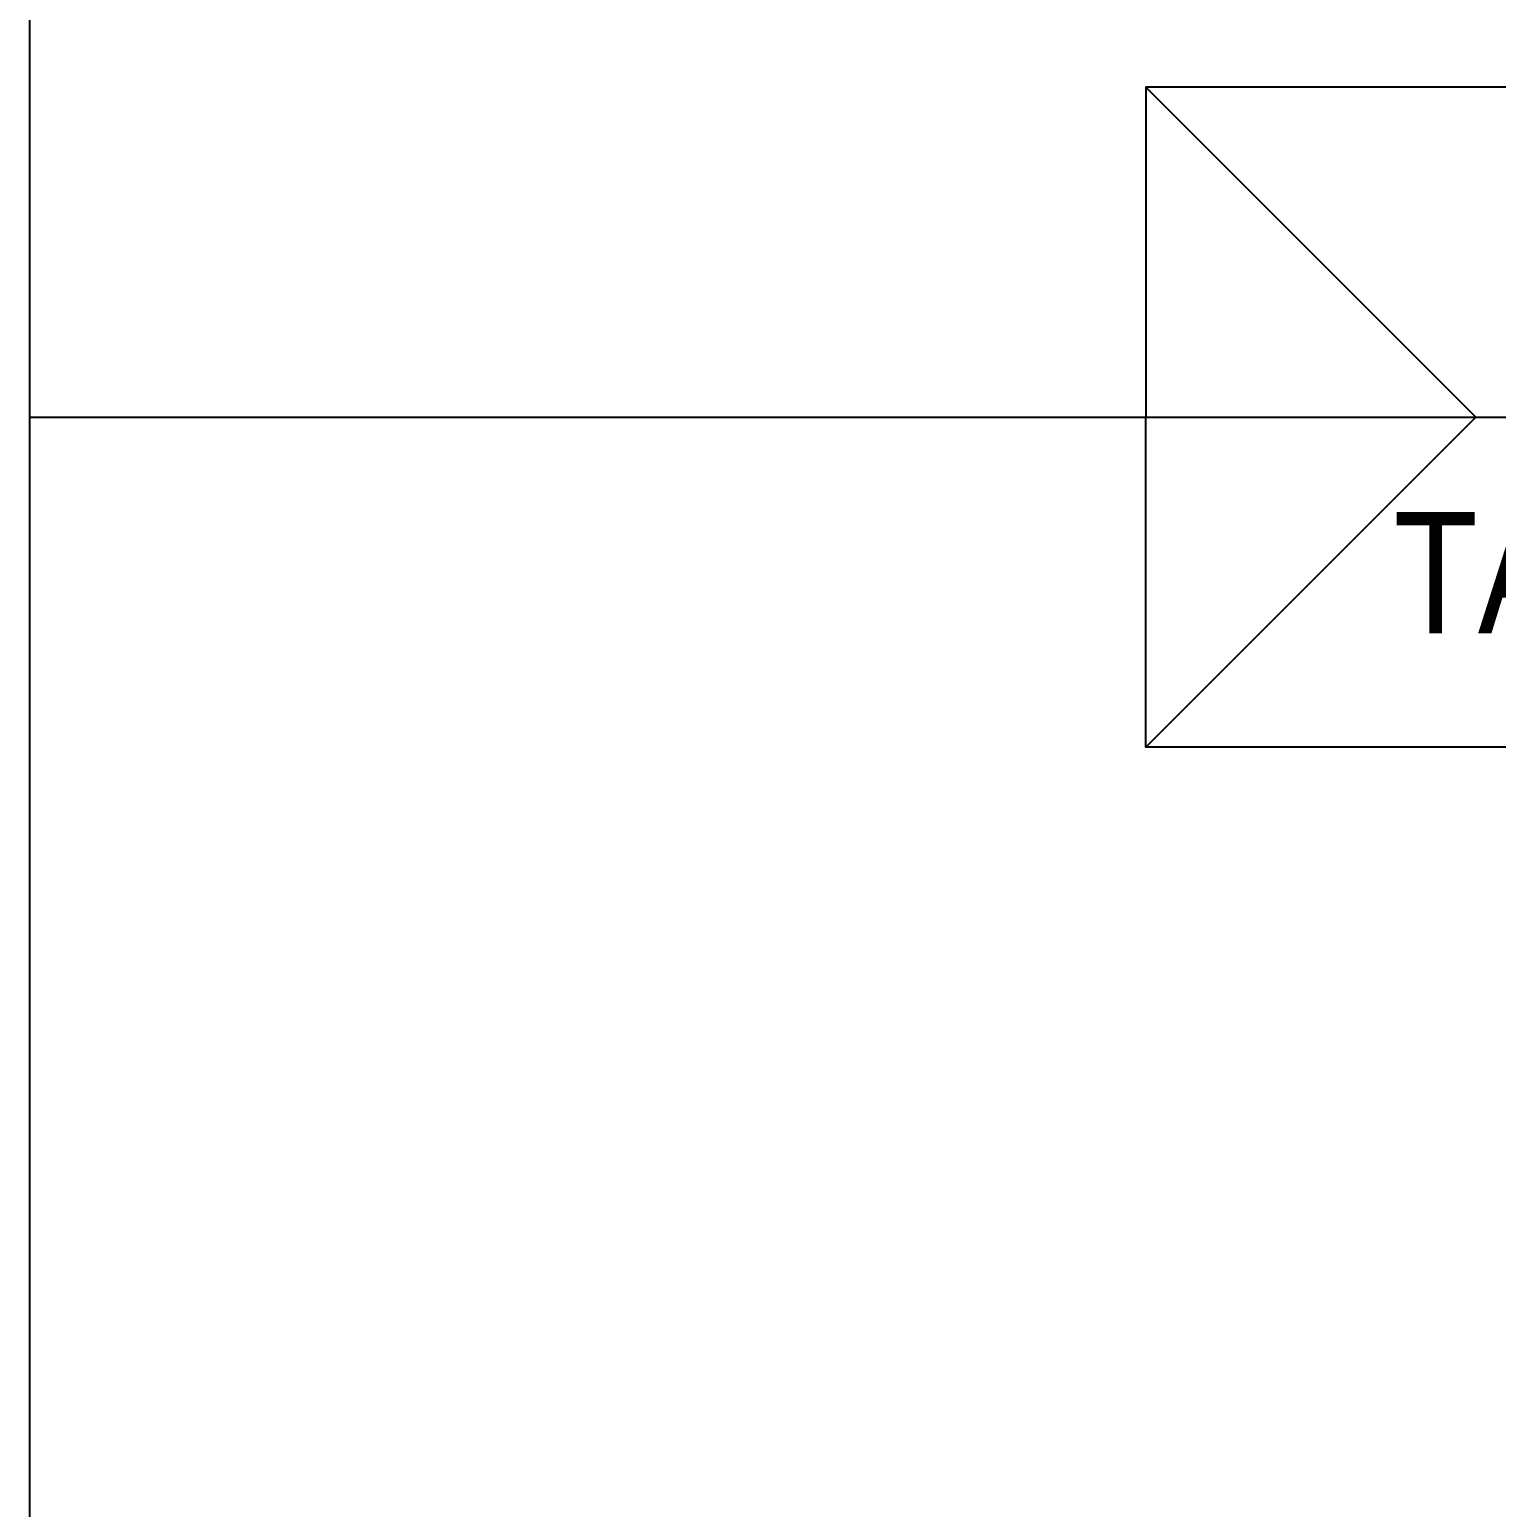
# Model space of a CAD drawing. Header units: millimetres. Extents: x 0 to 210, y 0 to 297.
# Drawn here: x 0 to 75.6, y 92.3 to 168.5 of the extents above; entities that cross this region are included whole.
import ezdxf
from ezdxf.enums import TextEntityAlignment as Align

# ---------------------------------------------------------------- set-up
doc = ezdxf.new("R2010")
doc.units = ezdxf.units.MM
doc.layers.add('文字1', color=7, linetype='Continuous')
doc.layers.add('模板1', color=7, linetype='Continuous', plot=False)
doc.styles.add('中楷-00', font='TW-Kai-98.ttf')

# ---------------------------------------------------------------- blocks, each defined once
blk = doc.blocks.new('字形模板-000-10904-001')
for p, q in [((0, 297), (0, 0)), ((57.5, 165.5), (74.5, 148.5)), ((0, 148.5), (210, 148.5)), ((57.5, 131.5), (74.5, 148.5))]:
    blk.add_line(p, q)
for points in [[(57.5, 148.5), (152.5, 148.5), (152.5, 165.5), (57.5, 165.5)], [(57.5, 148.5), (152.5, 148.5), (152.5, 131.5), (57.5, 131.5)]]:
    blk.add_lwpolyline(points, close=True)

msp = doc.modelspace()

# ---------------------------------------------------------------- block references
at = {"layer": '模板1'}
msp.add_blockref('字形模板-000-10904-001', (0, 0), dxfattribs=at)

# ---------------------------------------------------------------- texts
at = {"layer": '文字1', "style": '中楷-00', "width": 0.85}
msp.add_text('TAIWAN IS HELPING', height=6.25, dxfattribs=at).set_placement((105, 140.5), align=Align.MIDDLE)

doc.saveas('drawing.dxf')
